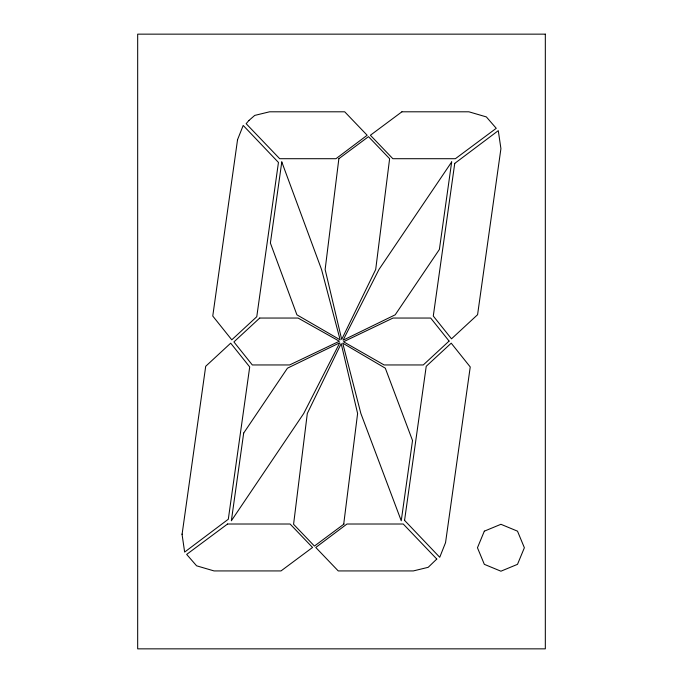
<?xml version="1.0" encoding="UTF-8"?>
<svg xmlns="http://www.w3.org/2000/svg" width="683" height="683" viewBox="0 0 683 683"><rect width="100%" height="100%" fill="white"/><g stroke="black" fill="none" stroke-linecap="round" stroke-linejoin="round"><path stroke-width="1.02" d="M343.694 524.296L357.61 413.488L341.176 343.583L307.307 413.488L293.579 524.296L314.428 546.067L344.07 524.015M182.079 534.345L205.703 366.293L230.692 343.173L249.713 366.959L228.31 519.234L184.649 552.077L182.011 534.072M404.567 520.378L426.226 366.293L451.215 343.173L470.237 366.959L445.547 542.652L439.732 557.285L404.473 520.284M338.862 158.704L325.134 269.512L341.696 339.417L375.693 269.512L389.617 158.704L368.496 136.66L338.862 158.704M237.556 139.648L212.763 316.041L231.785 339.827L256.774 316.707L278.451 162.443L243.199 125.441L237.556 139.648M243.686 433.065L231.358 520.779L303.722 413.488L339.775 342.789L287.441 368.188L243.686 433.065M281.789 161.939L270.391 243.08L296.9 314.812L340.143 339.844L321.548 269.512L281.789 161.939M412.523 440.518L401.245 520.779L360.872 413.488L342.729 343.156L385.314 368.188L412.523 440.518M451.676 161.939L439.382 249.457L395.201 314.812L343.097 340.211L378.954 269.512L451.676 161.939M454.741 163.399L433.287 316.041L451.514 338.828L477.579 314.709L500.921 148.655L498.283 130.649L454.741 163.399M484.332 531.161L477.46 547.749L484.332 564.337L500.921 571.201L517.501 564.337L524.373 547.749L517.501 531.161L500.921 524.296L484.332 531.161M248.971 120.421L246.145 123.683L279.689 158.704L335.968 158.704L367.155 135.251L344.693 111.799L269.589 111.799L254.733 115.41L248.971 120.421M436.779 559.044L428.19 567.317L413.335 570.928L338.239 570.928L315.777 547.467L346.964 524.015L403.243 524.015L436.779 559.044M259.719 318.047L233.91 341.927L252.317 364.953L289.618 364.953L339.349 341.244L298.095 318.047L259.719 318.047M449.09 341.073L423.281 364.953L384.094 364.953L343.523 341.756L393.015 318.047L430.683 318.047L449.09 341.073M401.911 111.799L370.391 135.251L392.853 158.704L455.399 158.704L496.251 128.31L486.347 116.913L468.88 111.799L401.911 111.799M227.533 524.015L186.672 554.408L196.584 565.806L214.052 570.928L281.012 570.928L312.541 547.467L290.079 524.015L227.533 524.015M545.324 34.15L137.676 34.15L137.676 648.85L545.324 648.85L545.324 34.15"/></g></svg>
